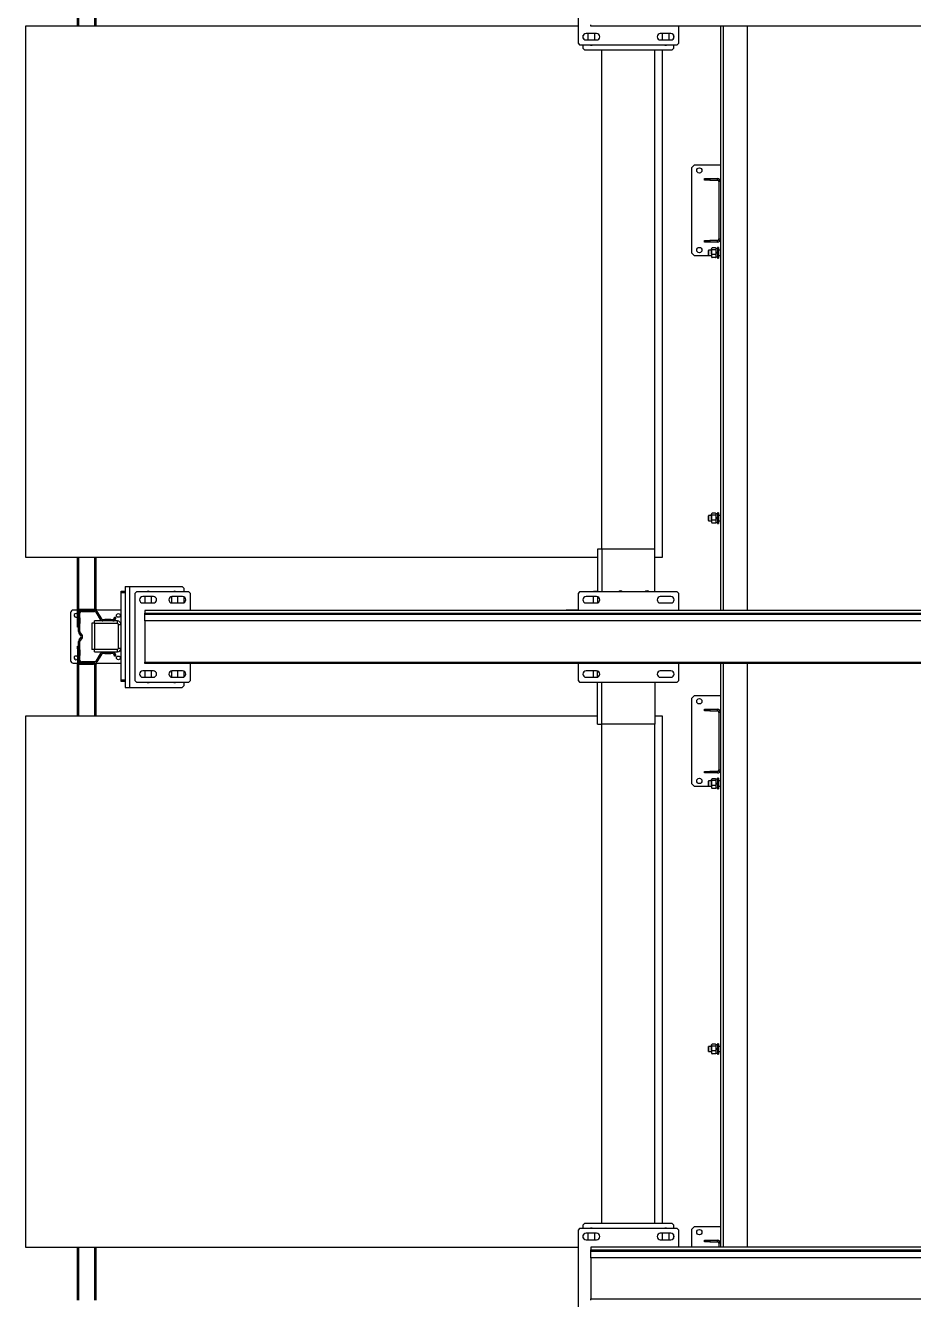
# Model space of a CAD drawing. Header units: millimetres. Extents: x 6622 to 532820, y 3370 to 359312.
# Drawn here: x 461300 to 462973, y 292841 to 295241 of the extents above; entities that cross this region are included whole.
import ezdxf

# ---------------------------------------------------------------- set-up
doc = ezdxf.new("R2010")
doc.units = ezdxf.units.MM

# ---------------------------------------------------------------- blocks, each defined once
blk = doc.blocks.new('A$C6F3A12F4')
at = {"color": 2, "linetype": 'Continuous', "lineweight": 25}
for p, q in [((20485.7, 3475), (20485.7, 225)), ((20491.1, 225), (20491.1, 3475)), ((20493.7, 3475), (20493.7, 225)), ((20505.7, 3475), (20505.7, 225)), ((20583.1, 225), (20583.1, 3475)), ((20585.7, 3475), (20585.7, 225)), ((19385.2, 2635), (19385.2, 1065)), ((21685.2, 2635), (21685.2, 1065)), ((21690.6, 1065), (21690.6, 2635)), ((21693.2, 2635), (21693.2, 1065)), ((21705.2, 2635), (21705.2, 1065)), ((21782.6, 1065), (21782.6, 2635)), ((19385.2, 1359.5), (20485.7, 1359.5)), ((20585.7, 1359.5), (21685.2, 1359.5)), ((19385.2, 1314.5), (20485.7, 1314.5)), ((19385.2, 1309.5), (19678, 1309.5)), ((19647, 1309.5), (19647, 1259.5)), ((19675, 1303.5), (19672, 1303.5)), ((19672, 1289.5), (19672, 1303.5)), ((19675, 1289.5), (19675, 1303.5)), ((19678, 1309.5), (19678, 1306.5)), ((19678, 1309.5), (19786, 1309.5)), ((19678, 1306.5), (19786, 1306.5)), ((19786, 1309.5), (20485.7, 1309.5)), ((19786, 1306.5), (19786, 1309.5)), ((19792, 1303.5), (19789, 1303.5)), ((19789, 1303.5), (19789, 1289.5)), ((19792, 1303.5), (19792, 1289.5)), ((19802, 1305.5), (19802, 1303.5)), ((19802, 1305.5), (19822, 1305.5)), ((19802, 1303.5), (19822, 1303.5)), ((19802.8, 1300), (19802.8, 1293.4)), ((19804.4, 1300.9), (19803.3, 1300.3)), ((19803.9, 1303.5), (19803.9, 1300.9)), ((19812, 1300.9), (19803.9, 1300.9)), ((19806.4, 1300), (19806.4, 1293.4)), ((19807, 1309.5), (19807, 1305.5)), ((19812, 1300.9), (19813.5, 1300.9)), ((19820, 1300.9), (19813.5, 1300.9)), ((19815.5, 1300), (19815.5, 1293.4)), ((19817, 1305.5), (19817, 1309.5)), ((19820.7, 1300.3), (19819.6, 1300.9)), ((19820, 1300.9), (19820, 1303.5)), ((19821.2, 1300), (19821.2, 1293.4)), ((19822, 1303.5), (19822, 1305.5)), ((20302, 1305.5), (20302, 1303.5)), ((20302, 1305.5), (20322, 1305.5)), ((20302, 1303.5), (20322, 1303.5)), ((20302.8, 1300), (20302.8, 1293.4)), ((20304.4, 1300.9), (20303.3, 1300.3)), ((20303.9, 1303.5), (20303.9, 1300.9)), ((20312, 1300.9), (20303.9, 1300.9)), ((20306.4, 1300), (20306.4, 1293.4)), ((20307, 1309.5), (20307, 1305.5)), ((20312, 1300.9), (20313.5, 1300.9)), ((20320, 1300.9), (20313.5, 1300.9)), ((20315.5, 1300), (20315.5, 1293.4)), ((20317, 1305.5), (20317, 1309.5)), ((20320.7, 1300.3), (20319.6, 1300.9)), ((20320, 1300.9), (20320, 1303.5)), ((20321.2, 1300), (20321.2, 1293.4)), ((20322, 1303.5), (20322, 1305.5)), ((20585.7, 1314.5), (21685.2, 1314.5)), ((20585.7, 1309.5), (20678, 1309.5)), ((20647, 1309.5), (20647, 1259.5)), ((20675, 1303.5), (20672, 1303.5)), ((20672, 1289.5), (20672, 1303.5)), ((20675, 1289.5), (20675, 1303.5)), ((20678, 1309.5), (20678, 1306.5)), ((20678, 1309.5), (20786, 1309.5)), ((20678, 1306.5), (20786, 1306.5)), ((20786, 1309.5), (21678, 1309.5)), ((20786, 1306.5), (20786, 1309.5)), ((20792, 1303.5), (20789, 1303.5)), ((20789, 1303.5), (20789, 1289.5)), ((20792, 1303.5), (20792, 1289.5)), ((20802, 1305.5), (20802, 1303.5)), ((20802, 1305.5), (20822, 1305.5)), ((20802, 1303.5), (20822, 1303.5)), ((20802.8, 1300), (20802.8, 1293.4)), ((20804.4, 1300.9), (20803.3, 1300.3)), ((20803.9, 1303.5), (20803.9, 1300.9)), ((20812, 1300.9), (20803.9, 1300.9)), ((20806.4, 1300), (20806.4, 1293.4)), ((20807, 1309.5), (20807, 1305.5)), ((20812, 1300.9), (20813.5, 1300.9)), ((20820, 1300.9), (20813.5, 1300.9)), ((20815.5, 1300), (20815.5, 1293.4)), ((20817, 1305.5), (20817, 1309.5)), ((20820.7, 1300.3), (20819.6, 1300.9)), ((20820, 1300.9), (20820, 1303.5)), ((20821.2, 1300), (20821.2, 1293.4)), ((20822, 1303.5), (20822, 1305.5)), ((21302, 1305.5), (21302, 1303.5)), ((21302, 1305.5), (21322, 1305.5)), ((21302, 1303.5), (21322, 1303.5)), ((21302.8, 1300), (21302.8, 1293.4)), ((21304.4, 1300.9), (21303.3, 1300.3)), ((21303.9, 1303.5), (21303.9, 1300.9)), ((21312, 1300.9), (21303.9, 1300.9)), ((21306.4, 1300), (21306.4, 1293.4)), ((21307, 1309.5), (21307, 1305.5)), ((21312, 1300.9), (21313.5, 1300.9)), ((21320, 1300.9), (21313.5, 1300.9)), ((21315.5, 1300), (21315.5, 1293.4)), ((21317, 1305.5), (21317, 1309.5)), ((21320.7, 1300.3), (21319.6, 1300.9)), ((21320, 1300.9), (21320, 1303.5)), ((21321.2, 1300), (21321.2, 1293.4)), ((21322, 1303.5), (21322, 1305.5)), ((21647, 1309.5), (21647, 1259.5)), ((21675, 1303.5), (21672, 1303.5)), ((21672, 1289.5), (21672, 1303.5)), ((21675, 1289.5), (21675, 1303.5)), ((21678, 1309.5), (21678, 1306.5)), ((21678, 1309.5), (21685.2, 1309.5)), ((21678, 1306.5), (21685.2, 1306.5)), ((19672, 1289.5), (19675, 1289.5)), ((19672, 1279.5), (19672, 1289.5)), ((19675, 1279.5), (19672, 1279.5)), ((19675, 1289.5), (19675, 1279.5)), ((19789, 1289.5), (19792, 1289.5)), ((19789, 1279.5), (19789, 1289.5)), ((19792, 1279.5), (19789, 1279.5)), ((19792, 1289.5), (19792, 1279.5)), ((19803.3, 1293.1), (19804.4, 1292.5)), ((19814.9, 1292.5), (19804.4, 1292.5)), ((19807, 1292.5), (19807, 1287)), ((19807, 1287), (19807.5, 1286.5)), ((19807, 1287), (19817, 1287)), ((19816.5, 1286.5), (19807.5, 1286.5)), ((19814.9, 1292.5), (19819.6, 1292.5)), ((19816.5, 1286.5), (19817, 1287)), ((19817, 1287), (19817, 1292.5)), ((19817, 1259.5), (19817, 1287)), ((19819.6, 1292.5), (19820.7, 1293.1)), ((20303.3, 1293.1), (20304.4, 1292.5)), ((20314.9, 1292.5), (20304.4, 1292.5)), ((20307, 1292.5), (20307, 1287)), ((20307, 1287), (20307.5, 1286.5)), ((20307, 1287), (20317, 1287)), ((20316.5, 1286.5), (20307.5, 1286.5)), ((20314.9, 1292.5), (20319.6, 1292.5)), ((20316.5, 1286.5), (20317, 1287)), ((20317, 1287), (20317, 1292.5)), ((20319.6, 1292.5), (20320.7, 1293.1)), ((20672, 1289.5), (20675, 1289.5)), ((20672, 1279.5), (20672, 1289.5)), ((20675, 1279.5), (20672, 1279.5)), ((20675, 1289.5), (20675, 1279.5)), ((20789, 1289.5), (20792, 1289.5)), ((20789, 1279.5), (20789, 1289.5)), ((20792, 1279.5), (20789, 1279.5)), ((20792, 1289.5), (20792, 1279.5)), ((20803.3, 1293.1), (20804.4, 1292.5)), ((20814.9, 1292.5), (20804.4, 1292.5)), ((20807, 1292.5), (20807, 1287)), ((20807, 1287), (20807.5, 1286.5)), ((20807, 1287), (20817, 1287)), ((20816.5, 1286.5), (20807.5, 1286.5)), ((20814.9, 1292.5), (20819.6, 1292.5)), ((20816.5, 1286.5), (20817, 1287)), ((20817, 1287), (20817, 1292.5)), ((20817, 1259.5), (20817, 1287)), ((20819.6, 1292.5), (20820.7, 1293.1)), ((21303.3, 1293.1), (21304.4, 1292.5)), ((21314.9, 1292.5), (21304.4, 1292.5)), ((21307, 1292.5), (21307, 1287)), ((21307, 1287), (21307.5, 1286.5)), ((21307, 1287), (21317, 1287)), ((21316.5, 1286.5), (21307.5, 1286.5)), ((21314.9, 1292.5), (21319.6, 1292.5)), ((21316.5, 1286.5), (21317, 1287)), ((21317, 1287), (21317, 1292.5)), ((21319.6, 1292.5), (21320.7, 1293.1)), ((21672, 1289.5), (21675, 1289.5)), ((21672, 1279.5), (21672, 1289.5)), ((21675, 1279.5), (21672, 1279.5)), ((21675, 1289.5), (21675, 1279.5)), ((19647, 1259.5), (19652, 1254.5)), ((19652, 1254.5), (19812, 1254.5)), ((19812, 1254.5), (19817, 1259.5)), ((20647, 1259.5), (20652, 1254.5)), ((20652, 1254.5), (20812, 1254.5)), ((20812, 1254.5), (20817, 1259.5)), ((21647, 1259.5), (21652, 1254.5)), ((21652, 1254.5), (21685.2, 1254.5)), ((19417.2, 1231), (19385.2, 1231)), ((19420.2, 1228), (19417.2, 1231)), ((19420.2, 1044), (19420.2, 1228)), ((20453.7, 1231), (20450.7, 1228)), ((20450.7, 1228), (20450.7, 1044)), ((20485.7, 1231), (20453.7, 1231)), ((20617.7, 1231), (20585.7, 1231)), ((20620.7, 1228), (20617.7, 1231)), ((20620.7, 1044), (20620.7, 1228)), ((21653.2, 1231), (21650.2, 1228)), ((21650.2, 1228), (21650.2, 1044)), ((21685.2, 1231), (21653.2, 1231)), ((19399.2, 1216), (19399.2, 1196)), ((19399.2, 1211.9), (19411.2, 1211.9)), ((19401.7, 1220.9), (19408.7, 1220.9)), ((19411.2, 1196), (19411.2, 1216)), ((19420.2, 1220.9), (19427.2, 1220.9)), ((19430.2, 1217.9), (19427.2, 1220.9)), ((19430.2, 1217.9), (19430.2, 1053.9)), ((20459.7, 1216), (20459.7, 1196)), ((20471.7, 1196), (20471.7, 1216)), ((20599.7, 1216), (20599.7, 1196)), ((20611.7, 1196), (20611.7, 1216)), ((21643.2, 1220.9), (21640.2, 1217.9)), ((21640.2, 1053.9), (21640.2, 1217.9)), ((21643.2, 1220.9), (21650.2, 1220.9)), ((21659.2, 1216), (21659.2, 1196)), ((21659.2, 1211.9), (21671.2, 1211.9)), ((21661.7, 1220.9), (21668.7, 1220.9)), ((21671.2, 1196), (21671.2, 1216)), ((19411.2, 1200), (19399.2, 1200)), ((19411.2, 1199.9), (19399.2, 1199.9)), ((20385.2, 1200), (19430.2, 1200)), ((20370.2, 1185.9), (19430.2, 1185.9)), ((20370.2, 1185.9), (20370.2, 1085.9)), ((20450.7, 1185.9), (20370.2, 1185.9)), ((20385.2, 1185.9), (20385.2, 1200)), ((20620.7, 1185.9), (20700.2, 1185.9)), ((20685.2, 1200), (20685.2, 1185.9)), ((21640.2, 1200), (20685.2, 1200)), ((20700.2, 1185.9), (20700.2, 1085.9)), ((21640.2, 1185.9), (20700.2, 1185.9)), ((21671.2, 1200), (21659.2, 1200)), ((21671.2, 1199.9), (21659.2, 1199.9)), ((20370.2, 1085.9), (19430.2, 1085.9)), ((20370.2, 1085.9), (20450.7, 1085.9)), ((20370.2, 1085.9), (20370.2, 1077.9)), ((20700.2, 1085.9), (20620.7, 1085.9)), ((20700.2, 1077.9), (20700.2, 1085.9)), ((21640.2, 1085.9), (20700.2, 1085.9)), ((19385.2, 1065), (19382.6, 1065)), ((19399.2, 1076), (19399.2, 1056)), ((19399.2, 1071.9), (19411.2, 1071.9)), ((19411.2, 1059.9), (19399.2, 1059.9)), ((19411.2, 1056), (19411.2, 1076)), ((20370.2, 1077.9), (20450.7, 1077.9)), ((20385.2, 0), (20385.2, 1077.9)), ((20449.7, 1069.9), (20449.7, 1077.9)), ((20450.7, 1069.9), (20449.7, 1069.9)), ((20459.7, 1076), (20459.7, 1056)), ((20471.7, 1069.9), (20459.7, 1069.9)), ((20460, 1077.9), (20471.4, 1077.9)), ((20471.7, 1056), (20471.7, 1076)), ((20599.7, 1076), (20599.7, 1056)), ((20611.7, 1069.9), (20599.7, 1069.9)), ((20611.4, 1077.9), (20600, 1077.9)), ((20611.7, 1056), (20611.7, 1076)), ((20700.2, 1077.9), (20620.7, 1077.9)), ((20685.2, 1077.9), (20685.2, 0)), ((21659.2, 1076), (21659.2, 1056)), ((21659.2, 1071.9), (21671.2, 1071.9)), ((21671.2, 1059.9), (21659.2, 1059.9)), ((21671.2, 1056), (21671.2, 1076)), ((21685.2, 1065), (21690.6, 1065)), ((21693.2, 1065), (21690.6, 1065)), ((21705.2, 1065), (21693.2, 1065)), ((21705.2, 1065), (21782.6, 1065)), ((21785.2, 1065), (21782.6, 1065)), ((19253.2, 1041), (19417.2, 1041)), ((19385.2, 1041), (19385.2, 0)), ((19408.4, 1050.9), (19402, 1050.9)), ((19417.2, 1041), (19420.2, 1044)), ((19427.2, 1050.9), (19420.2, 1050.9)), ((19427.2, 1050.9), (19430.2, 1053.9)), ((20450.7, 1044), (20453.7, 1041)), ((20453.7, 1041), (20485.7, 1041)), ((20485.2, 1041), (20485.2, 1020)), ((20585.7, 1041), (20617.7, 1041)), ((20617.7, 1041), (20620.7, 1044)), ((21640.2, 1053.9), (21643.2, 1050.9)), ((21650.2, 1050.9), (21643.2, 1050.9)), ((21650.2, 1044), (21653.2, 1041)), ((21653.2, 1041), (21817.2, 1041)), ((21668.4, 1050.9), (21662, 1050.9)), ((21685.2, 0), (21685.2, 1041)), ((20443.7, 298.1), (20440.7, 295.1)), ((20440.7, 196.1), (20440.7, 295.1)), ((20443.7, 298.1), (20450.7, 298.1)), ((20453.7, 311), (20450.7, 308)), ((20450.7, 308), (20450.7, 209)), ((20485.7, 311), (20453.7, 311)), ((20459.7, 296), (20459.7, 276)), ((20460.1, 298.1), (20471.3, 298.1)), ((20471.7, 276), (20471.7, 296)), ((20617.7, 311), (20585.7, 311)), ((20599.7, 296), (20599.7, 276)), ((20600.1, 298.1), (20611.3, 298.1)), ((20611.7, 276), (20611.7, 296)), ((20620.7, 308), (20617.7, 311)), ((20620.7, 209), (20620.7, 308)), ((20620.7, 298.1), (20627.7, 298.1)), ((20630.7, 295.1), (20627.7, 298.1)), ((20630.7, 196.1), (20630.7, 295.1)), ((20471.7, 287.1), (20459.7, 287.1)), ((20459.8, 275.1), (20471.6, 275.1)), ((20611.7, 287.1), (20599.7, 287.1)), ((20599.8, 275.1), (20611.6, 275.1)), ((20459.7, 241), (20459.7, 221)), ((20471.7, 221), (20471.7, 241)), ((20599.7, 241), (20599.7, 221)), ((20611.7, 221), (20611.7, 241)), ((20471.7, 237.1), (20459.7, 237.1)), ((20459.7, 225.1), (20471.7, 225.1)), ((20485.7, 225), (20491.1, 225)), ((20493.7, 225), (20491.1, 225)), ((20505.7, 225), (20493.7, 225)), ((20505.7, 225), (20583.1, 225)), ((20585.7, 225), (20583.1, 225)), ((20611.7, 237.1), (20599.7, 237.1)), ((20599.7, 225.1), (20611.7, 225.1)), ((20440.7, 188.1), (20440.7, 196.1)), ((20440.7, 196.1), (20630.7, 196.1)), ((20450.7, 209), (20453.7, 206)), ((20453.7, 206), (20617.7, 206)), ((20617.7, 206), (20620.7, 209)), ((20630.7, 188.1), (20630.7, 196.1)), ((20440.7, 188.1), (20630.7, 188.1)), ((20449.7, 180.1), (20449.7, 188.1)), ((20452.7, 180.1), (20449.7, 180.1)), ((20452.7, 188.1), (20452.7, 180.1)), ((20616.7, 180.1), (20452.7, 180.1)), ((20485.2, 180), (20485.2, 133)), ((20500.2, 170), (20498.2, 170)), ((20498.2, 167.5), (20498.2, 170)), ((20500.2, 167.5), (20500.2, 170)), ((20510.7, 173.1), (20505.7, 173.1)), ((20505.7, 173.1), (20505.7, 130.1)), ((20510.7, 173.1), (20510.7, 130.1)), ((20512.7, 180.1), (20512.7, 175.1)), ((20556.7, 175.1), (20512.7, 175.1)), ((20556.7, 175.1), (20556.7, 180.1)), ((20563.7, 173.1), (20558.7, 173.1)), ((20558.7, 130.1), (20558.7, 173.1)), ((20563.7, 130.1), (20563.7, 173.1)), ((20570.2, 170), (20570.2, 167.5)), ((20572.2, 170), (20570.2, 170)), ((20572.2, 170), (20572.2, 167.5)), ((20585.2, 133), (20585.2, 180)), ((20616.7, 180.1), (20616.7, 188.1)), ((20619.7, 180.1), (20616.7, 180.1)), ((20619.7, 188.1), (20619.7, 180.1)), ((20500.2, 167.5), (20498.2, 167.5)), ((20505.7, 164.5), (20503.2, 164.5)), ((20503.2, 160.5), (20503.2, 164.5)), ((20505.7, 160.5), (20503.2, 160.5)), ((20503.2, 160.5), (20503.2, 149.7)), ((20503.2, 145.7), (20503.2, 149.7)), ((20503.2, 149.7), (20505.7, 149.7)), ((20503.2, 145.7), (20505.7, 145.7)), ((20567.2, 164.5), (20564.7, 164.5)), ((20564.7, 164.5), (20564.7, 160.5)), ((20567.2, 160.5), (20564.7, 160.5)), ((20564.7, 149.7), (20564.7, 160.5)), ((20564.7, 149.7), (20564.7, 145.7)), ((20564.7, 149.7), (20567.2, 149.7)), ((20564.7, 145.7), (20567.2, 145.7)), ((20567.2, 164.5), (20567.2, 160.5)), ((20567.2, 149.7), (20567.2, 160.5)), ((20567.2, 149.7), (20567.2, 145.7)), ((20572.2, 167.5), (20570.2, 167.5)), ((19385.2, 133), (19285.2, 133)), ((19385.2, 130.5), (19285.2, 130.5)), ((20483.2, 133), (20385.2, 133)), ((20483.2, 130.5), (20385.2, 130.5)), ((20483.2, 133), (20485.2, 133)), ((20483.2, 128), (20483.2, 133)), ((20485.2, 128), (20483.2, 128)), ((20483.2, 101), (20483.2, 128)), ((20485.2, 133), (20485.2, 129.9)), ((20487.7, 129.9), (20485.2, 129.9)), ((20485.2, 105.5), (20485.2, 129.9)), ((20487.7, 105.5), (20487.7, 129.9)), ((20487.8, 134.6), (20501.8, 143.1)), ((20487.8, 134.6), (20489.1, 132.5)), ((20489.1, 132.5), (20503.1, 141)), ((20503.1, 141), (20501.8, 143.1)), ((20510.7, 130.1), (20505.7, 130.1)), ((20509.7, 130.1), (20559.7, 130.1)), ((20509.7, 130.1), (20509.7, 125.1)), ((20509.7, 125.1), (20559.7, 125.1)), ((20563.7, 130.1), (20558.7, 130.1)), ((20559.7, 130.1), (20559.7, 125.1)), ((20568.6, 143.1), (20567.3, 141)), ((20567.3, 141), (20581.3, 132.5)), ((20568.6, 143.1), (20582.6, 134.6)), ((20581.3, 132.5), (20582.6, 134.6)), ((20582.7, 129.9), (20582.7, 105.5)), ((20585.2, 129.9), (20582.7, 129.9)), ((20585.2, 129.9), (20585.2, 133)), ((20585.2, 133), (20587.2, 133)), ((20585.2, 129.9), (20585.2, 105.5)), ((20587.2, 128), (20585.2, 128)), ((20587.2, 133), (20587.2, 128)), ((20685.2, 133), (20587.2, 133)), ((20685.2, 130.5), (20587.2, 130.5)), ((20587.2, 101), (20587.2, 128)), ((21785.2, 133), (21685.2, 133)), ((21785.2, 130.5), (21685.2, 130.5)), ((19385.2, 100.5), (19285.2, 100.5)), ((19385.2, 98), (19285.2, 98)), ((20483.2, 100.5), (20385.2, 100.5)), ((20483.2, 98), (20385.2, 98)), ((20483.2, 101), (20485.2, 101)), ((20483.2, 101), (20483.2, 100.5)), ((20483.2, 100.5), (20483.2, 98)), ((20485.2, 101), (20485.2, 105.5)), ((20485.2, 105.5), (20487.7, 105.5)), ((20485.2, 98.2), (20485.2, 90)), ((20486.2, 100), (20486.2, 98)), ((20490.7, 100), (20486.2, 100)), ((20512.2, 98), (20486.2, 98)), ((20490.7, 102.5), (20490.7, 100)), ((20499.8, 102.5), (20490.7, 102.5)), ((20499.8, 100), (20490.7, 100)), ((20499.8, 102.5), (20499.8, 100)), ((20499.8, 102.5), (20510.6, 102.5)), ((20499.8, 100), (20510.6, 100)), ((20510.6, 100), (20510.6, 102.5)), ((20525.8, 102.5), (20510.6, 102.5)), ((20525.8, 100), (20510.6, 100)), ((20512.2, 98), (20512.2, 100)), ((20517.2, 98), (20512.2, 98)), ((20517.2, 100), (20517.2, 98)), ((20525.8, 100), (20525.8, 102.5)), ((20531.8, 106.5), (20527.6, 103.2)), ((20527.6, 103.2), (20529.2, 101.2)), ((20533.3, 104.5), (20529.2, 101.2)), ((20533.3, 104.5), (20531.8, 106.5)), ((20538.6, 106.5), (20537.1, 104.5)), ((20541.2, 101.2), (20537.1, 104.5)), ((20542.8, 103.2), (20538.6, 106.5)), ((20541.2, 101.2), (20542.8, 103.2)), ((20544.6, 102.5), (20544.6, 100)), ((20559.8, 102.5), (20544.6, 102.5)), ((20559.8, 100), (20544.6, 100)), ((20553.2, 98), (20553.2, 100)), ((20558.2, 98), (20553.2, 98)), ((20558.2, 100), (20558.2, 98)), ((20558.2, 98), (20584.2, 98)), ((20559.8, 102.5), (20559.8, 100)), ((20559.8, 102.5), (20570.6, 102.5)), ((20559.8, 100), (20570.6, 100)), ((20579.7, 102.5), (20570.6, 102.5)), ((20570.6, 100), (20570.6, 102.5)), ((20579.7, 100), (20570.6, 100)), ((20579.7, 100), (20579.7, 102.5)), ((20579.7, 100), (20584.2, 100)), ((20582.7, 105.5), (20585.2, 105.5)), ((20584.2, 98), (20584.2, 100)), ((20585.2, 101), (20585.2, 105.5)), ((20585.2, 101), (20587.2, 101)), ((20585.2, 90), (20585.2, 98.2)), ((20587.2, 101), (20587.2, 100.5)), ((20587.2, 100.5), (20587.2, 98)), ((20685.2, 100.5), (20587.2, 100.5)), ((20685.2, 98), (20587.2, 98)), ((21785.2, 100.5), (21685.2, 100.5)), ((21785.2, 98), (21685.2, 98)), ((20490.2, 85), (20580.2, 85)), ((19385.2, 0), (20385.2, 0)), ((20685.2, 0), (21685.2, 0))]:
    blk.add_line(p, q, dxfattribs=at)
at = {"color": 2, "linetype": 'Continuous', "lineweight": 25, "flags": 128}
for points in [[(19812, 1300.9), (19811.5, 1301.8), (19811, 1302.6), (19810.5, 1303.5)], [(19812, 1303.5), (19812.5, 1302.6), (19813, 1301.8), (19813.5, 1300.9)], [(20312, 1300.9), (20311.5, 1301.8), (20311, 1302.6), (20310.5, 1303.5)], [(20312, 1303.5), (20312.5, 1302.6), (20313, 1301.8), (20313.5, 1300.9)], [(20812, 1300.9), (20811.5, 1301.8), (20811, 1302.6), (20810.5, 1303.5)], [(20812, 1303.5), (20812.5, 1302.6), (20813, 1301.8), (20813.5, 1300.9)], [(21312, 1300.9), (21311.5, 1301.8), (21311, 1302.6), (21310.5, 1303.5)], [(21312, 1303.5), (21312.5, 1302.6), (21313, 1301.8), (21313.5, 1300.9)]]:
    blk.add_lwpolyline(points, dxfattribs=at)
at = {"color": 2, "linetype": 'Continuous', "lineweight": 25}
for centre, radius in [((19657, 1269.5), 5), ((19807, 1269.5), 5), ((20657, 1269.5), 5), ((20807, 1269.5), 5), ((21657, 1269.5), 5), ((20495.2, 175), 3.5), ((20575.2, 175), 3.5)]:
    blk.add_circle(centre, radius, dxfattribs=at)
for centre, radius, start, end in [((19678, 1303.5), 6, 90, 180), ((19678, 1303.5), 3, 90, 180), ((19786, 1303.5), 6, 0, 90), ((19786, 1303.5), 3, 0, 90), ((20678, 1303.5), 6, 90, 180), ((20678, 1303.5), 3, 90, 180), ((20786, 1303.5), 6, 0, 90), ((20786, 1303.5), 3, 0, 90), ((21678, 1303.5), 6, 90, 180), ((21678, 1303.5), 3, 90, 180), ((19405.2, 1216), 6, 0, 180), ((19415.2, 1205.9), 6, 326.4427, 33.5573), ((20465.7, 1216), 6, 0, 180), ((20605.7, 1216), 6, 0, 180), ((21655.2, 1205.9), 6, 146.4427, 213.5573), ((21665.2, 1216), 6, 0, 180), ((19405.2, 1196), 6, 180, 0), ((20465.7, 1196), 6, 180, 0), ((20605.7, 1196), 6, 180, 0), ((21665.2, 1196), 6, 180, 0), ((20455.2, 1170.9), 6, 138.5904, 221.4096), ((20615.2, 1170.9), 6, 336.4435, 23.5565), ((20455.2, 1120.9), 6, 138.5904, 221.4096), ((20615.2, 1120.9), 6, 336.4435, 23.5565), ((19405.2, 1076), 6, 0, 180), ((20465.7, 1076), 6, 0, 180), ((20605.7, 1076), 6, 0, 180), ((21665.2, 1076), 6, 0, 180), ((19415.2, 1065.9), 6, 326.4427, 33.5573), ((21655.2, 1065.9), 6, 146.4427, 213.5573), ((19405.2, 1056), 6, 180, 0), ((20465.7, 1056), 6, 180, 0), ((20605.7, 1056), 6, 180, 0), ((21665.2, 1056), 6, 180, 0), ((20490.2, 1020), 5, 180, 205.8419), ((20465.7, 296), 6, 0, 180), ((20605.7, 296), 6, 0, 180), ((20455.7, 281.1), 6, 146.4427, 213.5573), ((20465.7, 276), 6, 180, 0), ((20605.7, 276), 6, 180, 0), ((20615.7, 281.1), 6, 326.4427, 33.5573), ((20465.7, 241), 6, 0, 180), ((20605.7, 241), 6, 0, 180), ((20455.7, 231.1), 6, 146.4427, 213.5573), ((20465.7, 221), 6, 180, 0), ((20605.7, 221), 6, 180, 0), ((20615.7, 231.1), 6, 326.4427, 33.5573), ((20500.2, 164.5), 5.5, 0, 90), ((20512.7, 173.1), 7, 90, 180), ((20512.7, 173.1), 2, 90, 180), ((20556.7, 173.1), 7, 0, 90), ((20556.7, 173.1), 2, 0, 90), ((20570.2, 164.5), 5.5, 90, 180), ((20500.2, 164.5), 3, 0, 90), ((20500.2, 145.7), 3, 301.4296, 0), ((20500.2, 145.7), 5.5, 301.4296, 0), ((20570.2, 145.7), 5.5, 180, 238.5704), ((20570.2, 164.5), 3, 90, 180), ((20570.2, 145.7), 3, 180, 238.5704), ((20490.7, 129.9), 5.5, 121.4296, 180), ((20490.7, 129.9), 3, 121.4296, 180), ((20579.7, 129.9), 3, 0, 58.5704), ((20579.7, 129.9), 5.5, 0, 58.5704), ((20486.2, 101), 3, 180, 270), ((20490.7, 105.5), 5.5, 180, 270), ((20486.2, 101), 1, 180, 270), ((20490.7, 105.5), 3, 180, 270), ((20495.2, 95), 3.5, 121.0027, 0), ((20495.2, 95), 3.5, 0, 58.9973), ((20525.8, 105.5), 3, 270, 308.6598), ((20525.8, 105.5), 5.5, 270, 308.6598), ((20535.2, 102.2), 5.5, 51.3402, 128.6598), ((20535.2, 102.2), 3, 51.3402, 128.6598), ((20544.6, 105.5), 5.5, 231.3402, 270), ((20544.6, 105.5), 3, 231.3402, 270), ((20575.2, 95), 3.5, 121.0027, 0), ((20575.2, 95), 3.5, 0, 58.9973), ((20579.7, 105.5), 5.5, 270, 0), ((20579.7, 105.5), 3, 270, 0), ((20584.2, 101), 1, 270, 0), ((20584.2, 101), 3, 270, 0), ((20490.2, 90), 5, 180, 270), ((20580.2, 90), 5, 270, 0)]:
    blk.add_arc(centre, radius, start, end, dxfattribs=at)
for points, knots in [([(19802.8, 1300), (19803.3, 1300.2), (19804, 1300.7), (19805, 1300.7), (19805.8, 1300.4), (19806.2, 1300.1), (19806.4, 1300)], [0, 0, 0, 0, 0.363637, 0.612794, 0.868669, 1, 1, 1, 1]), ([(19806.4, 1300), (19807.2, 1300.2), (19808.8, 1300.6), (19811.2, 1300.7), (19813.4, 1300.5), (19814.8, 1300.2), (19815.5, 1300)], [0, 0, 0, 0, 0.264522, 0.534908, 0.765371, 1, 1, 1, 1]), ([(19815.5, 1300), (19816, 1300.2), (19817, 1300.6), (19818.5, 1300.7), (19819.9, 1300.5), (19820.7, 1300.2), (19821.2, 1300)], [0, 0, 0, 0, 0.264587, 0.534953, 0.765275, 1, 1, 1, 1]), ([(19821.2, 1300), (19821, 1300.1), (19820.8, 1300.2), (19820.7, 1300.3), (19820.7, 1300.3)], [0, 0, 0, 0, 0.908808, 1, 1, 1, 1]), ([(20302.8, 1300), (20303.3, 1300.2), (20304, 1300.7), (20305, 1300.7), (20305.8, 1300.4), (20306.2, 1300.1), (20306.4, 1300)], [0, 0, 0, 0, 0.363637, 0.612794, 0.868669, 1, 1, 1, 1]), ([(20306.4, 1300), (20307.2, 1300.2), (20308.8, 1300.6), (20311.2, 1300.7), (20313.4, 1300.5), (20314.8, 1300.2), (20315.5, 1300)], [0, 0, 0, 0, 0.264522, 0.534908, 0.765371, 1, 1, 1, 1]), ([(20315.5, 1300), (20316, 1300.2), (20317, 1300.6), (20318.5, 1300.7), (20319.9, 1300.5), (20320.7, 1300.2), (20321.2, 1300)], [0, 0, 0, 0, 0.264587, 0.534953, 0.765275, 1, 1, 1, 1]), ([(20321.2, 1300), (20321, 1300.1), (20320.8, 1300.2), (20320.7, 1300.3), (20320.7, 1300.3)], [0, 0, 0, 0, 0.908808, 1, 1, 1, 1]), ([(20802.8, 1300), (20803.3, 1300.2), (20804, 1300.7), (20805, 1300.7), (20805.8, 1300.4), (20806.2, 1300.1), (20806.4, 1300)], [0, 0, 0, 0, 0.363637, 0.612794, 0.868669, 1, 1, 1, 1]), ([(20806.4, 1300), (20807.2, 1300.2), (20808.8, 1300.6), (20811.2, 1300.7), (20813.4, 1300.5), (20814.8, 1300.2), (20815.5, 1300)], [0, 0, 0, 0, 0.264522, 0.534908, 0.765371, 1, 1, 1, 1]), ([(20815.5, 1300), (20816, 1300.2), (20817, 1300.6), (20818.5, 1300.7), (20819.9, 1300.5), (20820.7, 1300.2), (20821.2, 1300)], [0, 0, 0, 0, 0.264587, 0.534953, 0.765275, 1, 1, 1, 1]), ([(20821.2, 1300), (20821, 1300.1), (20820.8, 1300.2), (20820.7, 1300.3), (20820.7, 1300.3)], [0, 0, 0, 0, 0.908808, 1, 1, 1, 1]), ([(21302.8, 1300), (21303.3, 1300.2), (21304, 1300.7), (21305, 1300.7), (21305.8, 1300.4), (21306.2, 1300.1), (21306.4, 1300)], [0, 0, 0, 0, 0.363637, 0.612794, 0.868669, 1, 1, 1, 1]), ([(21306.4, 1300), (21307.2, 1300.2), (21308.8, 1300.6), (21311.2, 1300.7), (21313.4, 1300.5), (21314.8, 1300.2), (21315.5, 1300)], [0, 0, 0, 0, 0.264522, 0.534908, 0.765371, 1, 1, 1, 1]), ([(21315.5, 1300), (21316, 1300.2), (21317, 1300.6), (21318.5, 1300.7), (21319.9, 1300.5), (21320.7, 1300.2), (21321.2, 1300)], [0, 0, 0, 0, 0.264587, 0.534953, 0.765275, 1, 1, 1, 1]), ([(21321.2, 1300), (21321, 1300.1), (21320.8, 1300.2), (21320.7, 1300.3), (21320.7, 1300.3)], [0, 0, 0, 0, 0.908808, 1, 1, 1, 1]), ([(19806.4, 1293.4), (19806.2, 1293.3), (19805.8, 1293), (19805, 1292.7), (19804, 1292.7), (19803.3, 1293.2), (19802.8, 1293.4)], [0, 0, 0, 0, 0.13133, 0.380798, 0.636361, 1, 1, 1, 1]), ([(19815.5, 1293.4), (19814.7, 1293.2), (19813.1, 1292.8), (19810.7, 1292.7), (19808.5, 1292.9), (19807.1, 1293.2), (19806.4, 1293.4)], [0, 0, 0, 0, 0.26472, 0.534906, 0.76537, 1, 1, 1, 1]), ([(19821.2, 1293.4), (19820.7, 1293.2), (19819.7, 1292.8), (19818.2, 1292.7), (19816.8, 1292.9), (19816, 1293.2), (19815.5, 1293.4)], [0, 0, 0, 0, 0.264585, 0.534952, 0.765396, 1, 1, 1, 1]), ([(19820.7, 1293.1), (19820.7, 1293.1), (19820.8, 1293.2), (19821, 1293.3), (19821.2, 1293.4)], [0, 0, 0, 0, 0.09115, 1, 1, 1, 1]), ([(20306.4, 1293.4), (20306.2, 1293.3), (20305.8, 1293), (20305, 1292.7), (20304, 1292.7), (20303.3, 1293.2), (20302.8, 1293.4)], [0, 0, 0, 0, 0.13133, 0.380798, 0.636361, 1, 1, 1, 1]), ([(20315.5, 1293.4), (20314.7, 1293.2), (20313.1, 1292.8), (20310.7, 1292.7), (20308.5, 1292.9), (20307.1, 1293.2), (20306.4, 1293.4)], [0, 0, 0, 0, 0.26472, 0.534906, 0.76537, 1, 1, 1, 1]), ([(20321.2, 1293.4), (20320.7, 1293.2), (20319.7, 1292.8), (20318.2, 1292.7), (20316.8, 1292.9), (20316, 1293.2), (20315.5, 1293.4)], [0, 0, 0, 0, 0.264585, 0.534952, 0.765396, 1, 1, 1, 1]), ([(20320.7, 1293.1), (20320.7, 1293.1), (20320.8, 1293.2), (20321, 1293.3), (20321.2, 1293.4)], [0, 0, 0, 0, 0.09115, 1, 1, 1, 1]), ([(20806.4, 1293.4), (20806.2, 1293.3), (20805.8, 1293), (20805, 1292.7), (20804, 1292.7), (20803.3, 1293.2), (20802.8, 1293.4)], [0, 0, 0, 0, 0.13133, 0.380798, 0.636361, 1, 1, 1, 1]), ([(20815.5, 1293.4), (20814.7, 1293.2), (20813.1, 1292.8), (20810.7, 1292.7), (20808.5, 1292.9), (20807.1, 1293.2), (20806.4, 1293.4)], [0, 0, 0, 0, 0.26472, 0.534906, 0.76537, 1, 1, 1, 1]), ([(20821.2, 1293.4), (20820.7, 1293.2), (20819.7, 1292.8), (20818.2, 1292.7), (20816.8, 1292.9), (20816, 1293.2), (20815.5, 1293.4)], [0, 0, 0, 0, 0.264585, 0.534952, 0.765396, 1, 1, 1, 1]), ([(20820.7, 1293.1), (20820.7, 1293.1), (20820.8, 1293.2), (20821, 1293.3), (20821.2, 1293.4)], [0, 0, 0, 0, 0.09115, 1, 1, 1, 1]), ([(21306.4, 1293.4), (21306.2, 1293.3), (21305.8, 1293), (21305, 1292.7), (21304, 1292.7), (21303.3, 1293.2), (21302.8, 1293.4)], [0, 0, 0, 0, 0.13133, 0.380798, 0.636361, 1, 1, 1, 1]), ([(21315.5, 1293.4), (21314.7, 1293.2), (21313.1, 1292.8), (21310.7, 1292.7), (21308.5, 1292.9), (21307.1, 1293.2), (21306.4, 1293.4)], [0, 0, 0, 0, 0.26472, 0.534906, 0.76537, 1, 1, 1, 1]), ([(21321.2, 1293.4), (21320.7, 1293.2), (21319.7, 1292.8), (21318.2, 1292.7), (21316.8, 1292.9), (21316, 1293.2), (21315.5, 1293.4)], [0, 0, 0, 0, 0.264585, 0.534952, 0.765396, 1, 1, 1, 1]), ([(21320.7, 1293.1), (21320.7, 1293.1), (21320.8, 1293.2), (21321, 1293.3), (21321.2, 1293.4)], [0, 0, 0, 0, 0.09115, 1, 1, 1, 1])]:
    blk.add_open_spline(points, degree=3, knots=knots, dxfattribs=at)

msp = doc.modelspace()

# ---------------------------------------------------------------- block references
at = {"color": 0, "rotation": 270}
msp.add_blockref('A$C6F3A12F4', (461300, 314625.198), dxfattribs=at)

doc.saveas('drawing.dxf')
